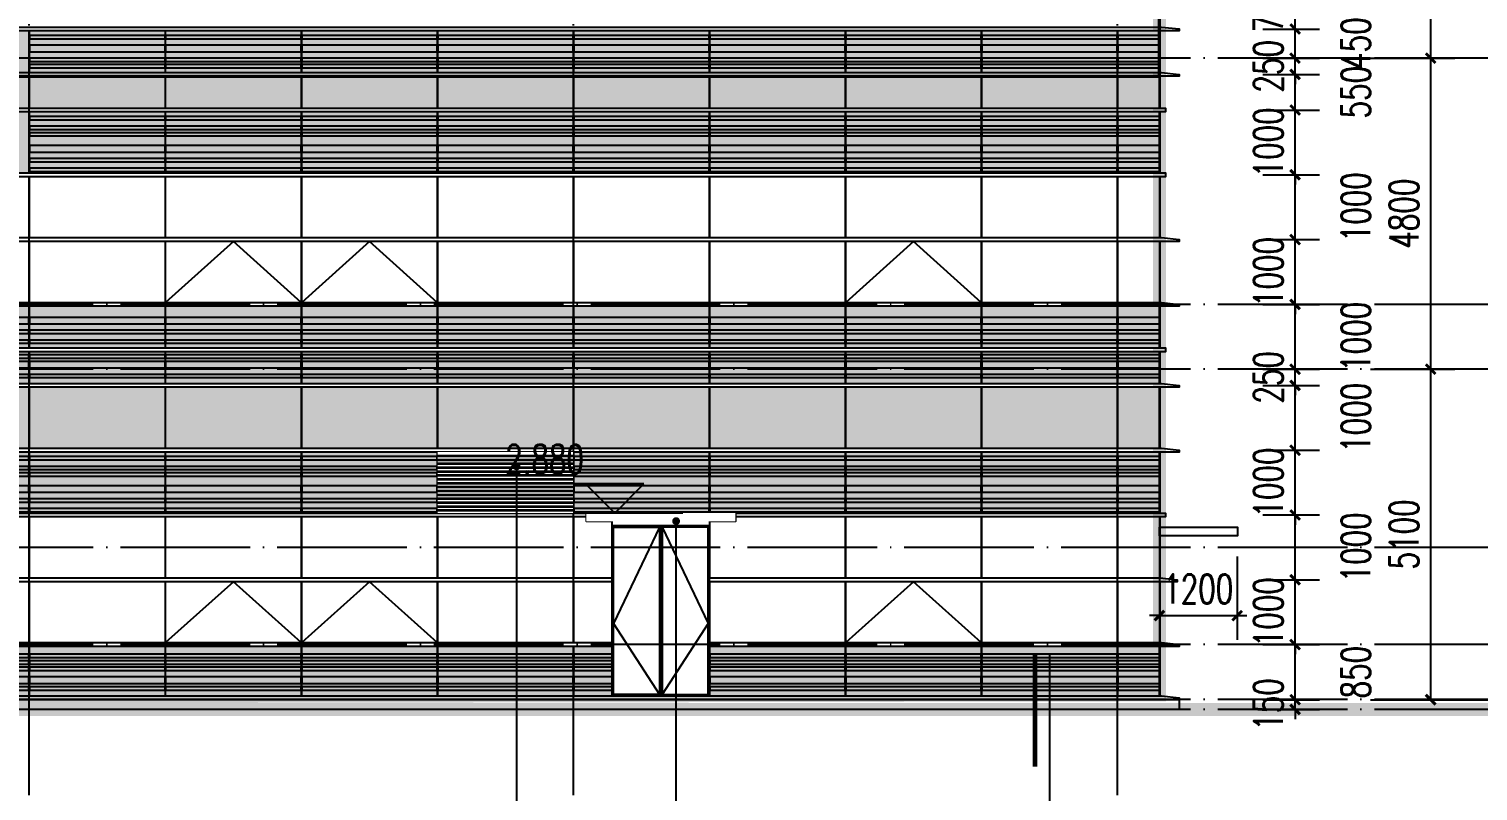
# Model space of a CAD drawing. Header units: millimetres. Extents: x 708158 to 1984082, y -168213 to -53.
# Drawn here: x 924548 to 946917, y -87367 to -75607 of the extents above; entities that cross this region are included whole.
import ezdxf

# ---------------------------------------------------------------- set-up
doc = ezdxf.new("R2010")
doc.units = ezdxf.units.MM
doc.header["$LTSCALE"] = 1000
doc.set_wipeout_variables(frame=1)
doc.linetypes.add('DOTE', pattern=[2.42, 2, -0.2, 0.02, -0.2])
doc.layers.get('0').update_dxf_attribs({"color": 8})
for name, color, linetype in [('230303生产综合楼-平面图_t8$0$DIM_IDEN', 3, 'Continuous'), ('A-AXIS', 1, 'DOTE'), ('A-看线', 63, 'Continuous'), ('DIM_ELEV', 3, 'Continuous'), ('DIM_LEAD', 3, 'Continuous'), ('DOTE', 1, 'DOTE'), ('PUB_DIM', 3, 'Continuous'), ('PUB_TEXT', 7, 'Continuous'), ('WINDOW', 4, 'Continuous'), ('立面加粗', 5, 'Continuous'), ('立面填充线2 穿孔板', 105, 'Continuous'), ('立面窗户线', 21, 'Continuous')]:
    doc.layers.add(name, color=color, linetype=linetype)
doc.layers.add('E-百叶', color=8, linetype='Continuous', lineweight=35)
doc.styles.add('_TCH_DIM', font='SIMPLEX', dxfattribs={"bigfont": 'GBCBIG'})
doc.styles.add('_TCH_DIM_T3', font='SIMPLEX', dxfattribs={"width": 0.705882, "bigfont": 'GBCBIG'})
doc.dimstyles.new('_TCH_ARCH&&150', dxfattribs={"dimtxt": 446.25, "dimasz": 150, "dimexe": 375, "dimexo": 450, "dimgap": 189.375, "dimtad": 1, "dimdec": 0, "dimzin": 0, "dimdsep": 46, "dimtxsty": '_TCH_DIM_T3', "dimblk": 'ARCHTICK', "dimcen": 0.09, "dimclrt": 7, "dimazin": 2, "dimtfac": 1, "dimtdec": 0, "dimtix": 1, "dimtmove": 2, "dimatfit": 3, "dimfxl": 1, "dimtolj": 1, "dimtzin": 0, "dimarcsym": 0})

# ---------------------------------------------------------------- blocks, each defined once
blk = doc.blocks.new('A$C24AE1B25')
at = {"layer": '立面窗户线'}
blk.add_lwpolyline([(46850, 30), (0, 30), (-30, 30), (-300, 0), (-300, -30), (0, -30), (46850, -30)], dxfattribs=at)
blk = doc.blocks.new('A$C16C20297')
at = {"layer": 'A-看线'}
for points in [[(10, -170), (650, -170), (650, -270), (10, -270)], [(10, -370), (650, -370), (650, -420), (10, -420)], [(10, -520), (650, -520), (650, -570), (10, -570)], [(10, -750), (650, -750), (650, -800), (10, -800)], [(10, -850), (650, -850), (650, -950), (10, -950)], [(10, -1050), (650, -1050), (650, -1100), (10, -1100)]]:
    blk.add_lwpolyline(points, close=True, dxfattribs=at)
at = {"layer": 'WINDOW'}
for points in [[(0, 0), (10, 0), (10, -640), (0, -640)], [(650, 0), (660, 0), (660, -640), (650, -640)], [(0, -700), (10, -700), (10, -1190), (0, -1190)], [(650, -700), (660, -700), (660, -1190), (650, -1190)]]:
    blk.add_lwpolyline(points, close=True, dxfattribs=at)
blk = doc.blocks.new('A$C079B5708')
at = {"layer": 'A-看线'}
for points in [[(0, -170), (2090, -170), (2090, -270), (0, -270)], [(2100, -170), (4190, -170), (4190, -270), (2100, -270)], [(4200, -170), (6290, -170), (6290, -270), (4200, -270)], [(6300, -170), (8390, -170), (8390, -270), (6300, -270)], [(0, -370), (2090, -370), (2090, -420), (0, -420)], [(2100, -370), (4190, -370), (4190, -420), (2100, -420)], [(4200, -370), (6290, -370), (6290, -420), (4200, -420)], [(6300, -370), (8390, -370), (8390, -420), (6300, -420)], [(0, -520), (2090, -520), (2090, -570), (0, -570)], [(2100, -520), (4190, -520), (4190, -570), (2100, -570)], [(4200, -520), (6290, -520), (6290, -570), (4200, -570)], [(6300, -520), (8390, -520), (8390, -570), (6300, -570)], [(0, -750), (2090, -750), (2090, -800), (0, -800)], [(0, -850), (2090, -850), (2090, -950), (0, -950)], [(2100, -750), (4190, -750), (4190, -800), (2100, -800)], [(2100, -850), (4190, -850), (4190, -950), (2100, -950)], [(4200, -750), (6290, -750), (6290, -800), (4200, -800)], [(4200, -850), (6290, -850), (6290, -950), (4200, -950)], [(6300, -750), (8390, -750), (8390, -800), (6300, -800)], [(6300, -850), (8390, -850), (8390, -950), (6300, -950)], [(0, -1050), (2090, -1050), (2090, -1100), (0, -1100)], [(2100, -1050), (4190, -1050), (4190, -1100), (2100, -1100)], [(4200, -1050), (6290, -1050), (6290, -1100), (4200, -1100)], [(6300, -1050), (8390, -1050), (8390, -1100), (6300, -1100)]]:
    blk.add_lwpolyline(points, close=True, dxfattribs=at)
at = {"layer": 'WINDOW'}
for points in [[(2090, 0), (2100, 0), (2100, -640), (2090, -640)], [(4190, 0), (4200, 0), (4200, -640), (4190, -640)], [(6290, 0), (6300, 0), (6300, -640), (6290, -640)], [(8390, 0), (8400, 0), (8400, -640), (8390, -640)], [(2090, -700), (2100, -700), (2100, -1190), (2090, -1190)], [(4190, -700), (4200, -700), (4200, -1190), (4190, -1190)], [(6290, -700), (6300, -700), (6300, -1190), (6290, -1190)], [(8390, -700), (8400, -700), (8400, -1190), (8390, -1190)]]:
    blk.add_lwpolyline(points, close=True, dxfattribs=at)
blk = doc.blocks.new('A$C05264923')
at = {"layer": '立面窗户线'}
blk.add_lwpolyline([(46850, 30), (0, 30), (-90, 30), (-90, -30), (0, -30), (46850, -30)], dxfattribs=at)
blk = doc.blocks.new('A$C570A7CAF')
at = {"layer": 'A-看线'}
for points in [[(10, -70), (650, -70), (650, -120), (10, -120)], [(10, -220), (650, -220), (650, -270), (10, -270)], [(10, -320), (650, -320), (650, -370), (10, -370)], [(10, -520), (650, -520), (650, -620), (10, -620)], [(10, -720), (650, -720), (650, -770), (10, -770)], [(10, -870), (650, -870), (650, -920), (10, -920)]]:
    blk.add_lwpolyline(points, close=True, dxfattribs=at)
at = {"layer": 'WINDOW'}
for points in [[(0, 0), (10, 0), (10, -940), (0, -940)], [(650, 0), (660, 0), (660, -940), (650, -940)]]:
    blk.add_lwpolyline(points, close=True, dxfattribs=at)
blk = doc.blocks.new('A$C48FF79B3')
at = {"layer": 'A-看线'}
for points in [[(0, -70), (2090, -70), (2090, -120), (0, -120)], [(0, -220), (2090, -220), (2090, -270), (0, -270)], [(2100, -70), (4190, -70), (4190, -120), (2100, -120)], [(2100, -220), (4190, -220), (4190, -270), (2100, -270)], [(4200, -70), (6290, -70), (6290, -120), (4200, -120)], [(4200, -220), (6290, -220), (6290, -270), (4200, -270)], [(6300, -70), (8390, -70), (8390, -120), (6300, -120)], [(6300, -220), (8390, -220), (8390, -270), (6300, -270)], [(0, -320), (2090, -320), (2090, -370), (0, -370)], [(2100, -320), (4190, -320), (4190, -370), (2100, -370)], [(4200, -320), (6290, -320), (6290, -370), (4200, -370)], [(6300, -320), (8390, -320), (8390, -370), (6300, -370)], [(0, -520), (2090, -520), (2090, -620), (0, -620)], [(2100, -520), (4190, -520), (4190, -620), (2100, -620)], [(4200, -520), (6290, -520), (6290, -620), (4200, -620)], [(6300, -520), (8390, -520), (8390, -620), (6300, -620)], [(0, -720), (2090, -720), (2090, -770), (0, -770)], [(0, -870), (2090, -870), (2090, -920), (0, -920)], [(2100, -720), (4190, -720), (4190, -770), (2100, -770)], [(2100, -870), (4190, -870), (4190, -920), (2100, -920)], [(4200, -720), (6290, -720), (6290, -770), (4200, -770)], [(4200, -870), (6290, -870), (6290, -920), (4200, -920)], [(6300, -720), (8390, -720), (8390, -770), (6300, -770)], [(6300, -870), (8390, -870), (8390, -920), (6300, -920)]]:
    blk.add_lwpolyline(points, close=True, dxfattribs=at)
at = {"layer": 'WINDOW'}
for points in [[(2090, 0), (2100, 0), (2100, -940), (2090, -940)], [(4190, 0), (4200, 0), (4200, -940), (4190, -940)], [(6290, 0), (6300, 0), (6300, -940), (6290, -940)], [(8390, 0), (8400, 0), (8400, -940), (8390, -940)]]:
    blk.add_lwpolyline(points, close=True, dxfattribs=at)
blk = doc.blocks.new('A$C599A3F4D')
at = {"layer": 'WINDOW'}
for points in [[(0, 0), (10, 0), (10, -940), (0, -940)], [(650, 0), (660, 0), (660, -940), (650, -940)]]:
    blk.add_lwpolyline(points, close=True, dxfattribs=at)
blk = doc.blocks.new('A$C1E11455A')
at = {"layer": 'A-看线'}
for points in [[(5, -70), (645, -70), (645, -120), (5, -120)], [(5, -220), (645, -220), (645, -320), (5, -320)], [(5, -420), (645, -420), (645, -470), (5, -470)], [(5, -520), (645, -520), (645, -570), (5, -570)]]:
    blk.add_lwpolyline(points, close=True, dxfattribs=at)
at = {"layer": 'WINDOW'}
for points in [[(-5, 0), (5, 0), (5, -640), (-5, -640)], [(645, 0), (655, 0), (655, -640), (645, -640)]]:
    blk.add_lwpolyline(points, close=True, dxfattribs=at)
blk = doc.blocks.new('A$C0C685A8F')
at = {"layer": 'A-看线'}
for points in [[(0, -70), (2090, -70), (2090, -120), (0, -120)], [(0, -220), (2090, -220), (2090, -320), (0, -320)], [(2100, -70), (4190, -70), (4190, -120), (2100, -120)], [(2100, -220), (4190, -220), (4190, -320), (2100, -320)], [(4200, -70), (6290, -70), (6290, -120), (4200, -120)], [(4200, -220), (6290, -220), (6290, -320), (4200, -320)], [(6300, -70), (8390, -70), (8390, -120), (6300, -120)], [(6300, -220), (8390, -220), (8390, -320), (6300, -320)], [(0, -420), (2090, -420), (2090, -470), (0, -470)], [(2100, -420), (4190, -420), (4190, -470), (2100, -470)], [(4200, -420), (6290, -420), (6290, -470), (4200, -470)], [(6300, -420), (8390, -420), (8390, -470), (6300, -470)], [(0, -520), (2090, -520), (2090, -570), (0, -570)], [(2100, -520), (4190, -520), (4190, -570), (2100, -570)], [(4200, -520), (6290, -520), (6290, -570), (4200, -570)], [(6300, -520), (8390, -520), (8390, -570), (6300, -570)]]:
    blk.add_lwpolyline(points, close=True, dxfattribs=at)
at = {"layer": 'WINDOW'}
for points in [[(2090, 0), (2100, 0), (2100, -640), (2090, -640)], [(4190, 0), (4200, 0), (4200, -640), (4190, -640)], [(6290, 0), (6300, 0), (6300, -640), (6290, -640)], [(8390, 0), (8400, 0), (8400, -640), (8390, -640)]]:
    blk.add_lwpolyline(points, close=True, dxfattribs=at)
blk = doc.blocks.new('A$C3C50578F')
at = {"layer": 'WINDOW'}
for points in [[(0, 0), (10, 0), (10, -490), (0, -490)], [(650, 0), (660, 0), (660, -490), (650, -490)], [(0, -1550), (10, -1550), (10, -2490), (0, -2490)], [(650, -1550), (660, -1550), (660, -2490), (650, -2490)], [(0, -2550), (10, -2550), (10, -3490), (0, -3490)], [(650, -2550), (660, -2550), (660, -3490), (650, -3490)]]:
    blk.add_lwpolyline(points, close=True, dxfattribs=at)
blk = doc.blocks.new('A$C1E6C2BB1')
at = {"layer": 'WINDOW'}
for points in [[(2090, 0), (2100, 0), (2100, -490), (2090, -490)], [(4190, 0), (4200, 0), (4200, -490), (4190, -490)], [(6290, 0), (6300, 0), (6300, -490), (6290, -490)], [(8390, 0), (8400, 0), (8400, -490), (8390, -490)], [(2090, -1550), (2100, -1550), (2100, -2490), (2090, -2490)], [(4190, -1550), (4200, -1550), (4200, -2490), (4190, -2490)], [(6290, -1550), (6300, -1550), (6300, -2490), (6290, -2490)], [(8390, -1550), (8400, -1550), (8400, -2490), (8390, -2490)], [(2090, -2550), (2100, -2550), (2100, -3490), (2090, -3490)], [(4190, -2550), (4200, -2550), (4200, -3490), (4190, -3490)], [(6290, -2550), (6300, -2550), (6300, -3490), (6290, -3490)], [(8390, -2550), (8400, -2550), (8400, -3490), (8390, -3490)]]:
    blk.add_lwpolyline(points, close=True, dxfattribs=at)
blk.add_lwpolyline([(2100, -3490), (3145, -2550), (4190, -3490)], dxfattribs=at)
blk = doc.blocks.new('A$C5AA87423')
at = {"layer": 'WINDOW'}
for points in [[(0, 0), (10, 0), (10, -490), (0, -490)], [(2100, 0), (2110, 0), (2110, -490), (2100, -490)], [(4200, 0), (4210, 0), (4210, -490), (4200, -490)], [(6300, 0), (6310, 0), (6310, -490), (6300, -490)], [(0, -1550), (10, -1550), (10, -2490), (0, -2490)], [(2100, -1550), (2110, -1550), (2110, -2490), (2100, -2490)], [(4200, -1550), (4210, -1550), (4210, -2490), (4200, -2490)], [(6300, -1550), (6310, -1550), (6310, -2490), (6300, -2490)], [(0, -2550), (10, -2550), (10, -3490), (0, -3490)], [(2100, -2550), (2110, -2550), (2110, -3490), (2100, -3490)], [(4200, -2550), (4210, -2550), (4210, -3490), (4200, -3490)], [(6300, -2550), (6310, -2550), (6310, -3490), (6300, -3490)]]:
    blk.add_lwpolyline(points, close=True, dxfattribs=at)
for points in [[(10, -3490), (1055, -2550), (2100, -3490)], [(2110, -3490), (3155, -2550), (4200, -3490)]]:
    blk.add_lwpolyline(points, dxfattribs=at)
blk = doc.blocks.new('A$C354F61B6')
at = {"layer": 'A-看线'}
for points in [[(0, 0), (2090, 0), (2090, -50), (0, -50)], [(2100, 0), (4190, 0), (4190, -50), (2100, -50)], [(4200, 0), (6290, 0), (6290, -50), (4200, -50)], [(6300, 0), (8390, 0), (8390, -50), (6300, -50)], [(0, -100), (2090, -100), (2090, -150), (0, -150)], [(0, -200), (2090, -200), (2090, -250), (0, -250)], [(2100, -100), (4190, -100), (4190, -150), (2100, -150)], [(2100, -200), (4190, -200), (4190, -250), (2100, -250)], [(4200, -100), (6290, -100), (6290, -150), (4200, -150)], [(4200, -200), (6290, -200), (6290, -250), (4200, -250)], [(6300, -100), (8390, -100), (8390, -150), (6300, -150)], [(6300, -200), (8390, -200), (8390, -250), (6300, -250)], [(0, -350), (2090, -350), (2090, -450), (0, -450)], [(2100, -350), (4190, -350), (4190, -450), (2100, -450)], [(4200, -350), (6290, -350), (6290, -450), (4200, -450)], [(6300, -350), (8390, -350), (8390, -450), (6300, -450)], [(0, -500), (2090, -500), (2090, -555), (0, -555)], [(2100, -500), (4190, -500), (4190, -555), (2100, -555)], [(4200, -500), (6290, -500), (6290, -555), (4200, -555)], [(6300, -500), (8390, -500), (8390, -555), (6300, -555)]]:
    blk.add_lwpolyline(points, close=True, dxfattribs=at)
at = {"layer": 'WINDOW'}
for points in [[(2090, 120), (2100, 120), (2100, -640), (2090, -640)], [(4190, 120), (4200, 120), (4200, -640), (4190, -640)], [(6290, 120), (6300, 120), (6300, -640), (6290, -640)], [(8390, 120), (8400, 120), (8400, -640), (8390, -640)]]:
    blk.add_lwpolyline(points, close=True, dxfattribs=at)
blk = doc.blocks.new('A$C5C1C4617')
at = {"layer": 'A-看线'}
for points in [[(10, -120), (650, -120), (650, -170), (10, -170)], [(10, -220), (650, -220), (650, -270), (10, -270)], [(10, -320), (650, -320), (650, -370), (10, -370)], [(10, -470), (650, -470), (650, -570), (10, -570)], [(10, -620), (650, -620), (650, -675), (10, -675)]]:
    blk.add_lwpolyline(points, close=True, dxfattribs=at)
at = {"layer": 'WINDOW'}
for points in [[(0, 0), (10, 0), (10, -760), (0, -760)], [(650, 0), (660, 0), (660, -760), (650, -760)]]:
    blk.add_lwpolyline(points, close=True, dxfattribs=at)
blk = doc.blocks.new('A$C230C5668')
at = {"layer": 'WINDOW'}
for points in [[(2090, 2000), (2100, 2000), (2100, 1060), (2090, 1060)], [(4190, 2000), (4200, 2000), (4200, 1060), (4190, 1060)], [(6290, 2000), (6300, 2000), (6300, 1060), (6290, 1060)], [(8390, 2000), (8400, 2000), (8400, 1060), (8390, 1060)], [(8390, 2000), (8400, 2000), (8400, 1060), (8390, 1060)], [(2090, 0), (2100, 0), (2100, -940), (2090, -940)], [(4190, 0), (4200, 0), (4200, -940), (4190, -940)], [(6290, 0), (6300, 0), (6300, -940), (6290, -940)], [(8390, 0), (8400, 0), (8400, -940), (8390, -940)], [(2090, -1000), (2100, -1000), (2100, -1940), (2090, -1940)], [(4190, -1000), (4200, -1000), (4200, -1940), (4190, -1940)], [(6290, -1000), (6300, -1000), (6300, -1940), (6290, -1940)], [(8390, -1000), (8400, -1000), (8400, -1940), (8390, -1940)]]:
    blk.add_lwpolyline(points, close=True, dxfattribs=at)
for points in [[(2100, -1940), (3145, -1000), (4190, -1940)], [(4200, -1940), (5245, -1000), (6290, -1940)]]:
    blk.add_lwpolyline(points, dxfattribs=at)
blk = doc.blocks.new('A$C35866BCA')
at = {"layer": 'WINDOW'}
for points in [[(2090, 2000), (2100, 2000), (2100, 1060), (2090, 1060)], [(4190, 2000), (4200, 2000), (4200, 1060), (4190, 1060)], [(6290, 2000), (6300, 2000), (6300, 1060), (6290, 1060)], [(8390, 2000), (8400, 2000), (8400, 1060), (8390, 1060)], [(8390, 2000), (8400, 2000), (8400, 1060), (8390, 1060)], [(2090, 0), (2100, 0), (2100, -940), (2090, -940)], [(4190, 0), (4200, 0), (4200, -940), (4190, -940)], [(6290, 0), (6300, 0), (6300, -940), (6290, -940)], [(8390, 0), (8400, 0), (8400, -940), (8390, -940)], [(2090, -1000), (2100, -1000), (2100, -1940), (2090, -1940)], [(4190, -1000), (4200, -1000), (4200, -1940), (4190, -1940)], [(6290, -1000), (6300, -1000), (6300, -1940), (6290, -1940)], [(8390, -1000), (8400, -1000), (8400, -1940), (8390, -1940)]]:
    blk.add_lwpolyline(points, close=True, dxfattribs=at)
blk.add_lwpolyline([(2100, -1940), (3145, -1000), (4190, -1940)], dxfattribs=at)
blk = doc.blocks.new('A$C1674e967')
blk.add_wipeout([(-769, 90), (-769, -2600), (731, -2600), (731, 90)]).dxf.layer = 'WINDOW'
at = {"layer": 'WINDOW'}
for points in [[(-769, 90), (-1169, 90), (-1169, 220), (1131, 220), (1131, 90), (731, 90), (731, 20), (-769, 20)], [(-769, 20), (-19, 20), (-19, -2600), (-769, -2600)], [(731, 20), (-19, 20), (-19, -2600), (731, -2600)], [(-749, 0), (-39, 0), (-39, -2580), (-749, -2580)], [(711, 0), (1, 0), (1, -2580), (711, -2580)]]:
    blk.add_lwpolyline(points, close=True, dxfattribs=at)
for points in [[(-39, 0), (-749, -1485), (-39, -2580)], [(1, 0), (711, -1485), (1, -2580)]]:
    blk.add_lwpolyline(points, dxfattribs=at)
blk.add_wipeout([(-1169, 220), (-1169, 90), (1131, 90), (1131, 220)]).dxf.layer = 'WINDOW'
blk.add_line((-769, 20), (-769, -286), dxfattribs=at)
blk = doc.blocks.new('A$Cc3478b20')
at = {"layer": 'E-百叶'}
blk.add_lwpolyline([(-395, 0), (1695, 0), (1695, -940), (-395, -940)], close=True, dxfattribs=at)
blk.add_wipeout([(-395, 0), (1695, 0), (1695, -940), (-395, -940)]).dxf.layer = 'E-百叶'
h = blk.add_hatch(dxfattribs=at)
h.set_pattern_fill('玻璃', color=256, scale=50)
h.set_pattern_definition([(0, (-760813.53, 77946.665), (0, 60), [])])
h.paths.add_polyline_path([(-395, 0), (1695, 0), (1695, -940), (-395, -940)])
blk = doc.blocks.new('byb')
at = {"layer": 'E-百叶'}
blk.add_blockref('A$Cc3478b20', (941440, -82137), dxfattribs=at)
blk = doc.blocks.new('_ArchTick')
at = {"color": 0, "linetype": 'ByBlock', "const_width": 0.3}
blk.add_lwpolyline([(-0.5, -0.5), (0.5, 0.5)], dxfattribs=at)
blk = doc.blocks.new('*D83')
at = {"layer": 'Defpoints', "color": 0, "transparency": 16777216}
for p in [(941998, -83297), (943198, -83297), (943198, -84660)]:
    blk.add_point(p, dxfattribs=at)
at = {"layer": 'PUB_DIM', "color": 0, "lineweight": -2, "transparency": 16777216}
for p, q in [((941998, -83747), (941998, -85035)), ((943198, -83747), (943198, -85035)), ((941998, -84660), (941848, -84660)), ((941998, -84660), (943198, -84660)), ((943198, -84660), (943348, -84660))]:
    blk.add_line(p, q, dxfattribs=at)
at = {"layer": 'PUB_DIM', "color": 0, "lineweight": -2, "transparency": 16777216, "xscale": 150, "yscale": 150, "zscale": 150}
blk.add_blockref('_ArchTick', (941998, -84660), dxfattribs=at)
at = {"layer": 'PUB_DIM', "color": 0, "lineweight": -2, "transparency": 16777216, "xscale": 150, "yscale": 150, "zscale": 150, "rotation": 180}
blk.add_blockref('_ArchTick', (943198, -84660), dxfattribs=at)
at = {"layer": 'PUB_DIM', "color": 7, "transparency": 16777216, "insert": (942598, -84248), "char_height": 446.2, "attachment_point": 5, "style": '_TCH_DIM_T3'}
blk.add_mtext('\\A1;1200', dxfattribs=at)
blk = doc.blocks.new('*D567')
at = {"layer": 'Defpoints', "color": 0, "transparency": 16777216}
for p in [(943145, -85957), (943145, -86107), (944093, -85957)]:
    blk.add_point(p, dxfattribs=at)
at = {"layer": 'PUB_DIM', "color": 0, "lineweight": -2, "transparency": 16777216}
for p, q in [((944093, -85957), (944093, -85807)), ((943595, -85957), (944468, -85957)), ((943595, -86107), (944468, -86107)), ((944093, -86107), (944093, -85957)), ((944093, -86107), (944093, -86257))]:
    blk.add_line(p, q, dxfattribs=at)
at = {"layer": 'PUB_DIM', "color": 0, "lineweight": -2, "transparency": 16777216, "xscale": 150, "yscale": 150, "zscale": 150}
for p, rotation in [((944093, -85957), 270), ((944093, -86107), 90)]:
    blk.add_blockref('_ArchTick', p, dxfattribs=dict(at, rotation=rotation))
at = {"layer": 'PUB_DIM', "color": 7, "transparency": 16777216, "insert": (943680, -86032), "char_height": 446.2, "attachment_point": 5, "rotation": 90, "style": '_TCH_DIM_T3'}
blk.add_mtext('\\A1;150', dxfattribs=at)
blk = doc.blocks.new('*D568')
at = {"layer": 'Defpoints', "color": 0, "transparency": 16777216}
for p in [(943145, -85107), (944093, -85107), (943145, -85957)]:
    blk.add_point(p, dxfattribs=at)
at = {"layer": 'PUB_DIM', "color": 0, "lineweight": -2, "transparency": 16777216}
for p, q in [((943595, -85107), (944468, -85107)), ((944093, -85957), (944093, -85107)), ((943595, -85957), (944468, -85957))]:
    blk.add_line(p, q, dxfattribs=at)
at = {"layer": 'PUB_DIM', "color": 0, "lineweight": -2, "transparency": 16777216, "xscale": 150, "yscale": 150, "zscale": 150}
for p, rotation in [((944093, -85107), 90), ((944093, -85957), 270)]:
    blk.add_blockref('_ArchTick', p, dxfattribs=dict(at, rotation=rotation))
at = {"layer": 'PUB_DIM', "color": 7, "transparency": 16777216, "insert": (945030, -85532), "char_height": 446.2, "attachment_point": 5, "rotation": 90, "style": '_TCH_DIM_T3'}
blk.add_mtext('\\A1;850', dxfattribs=at)
blk = doc.blocks.new('*D569')
at = {"layer": 'Defpoints', "color": 0, "transparency": 16777216}
for p in [(943145, -84107), (944093, -84107), (943145, -85107)]:
    blk.add_point(p, dxfattribs=at)
at = {"layer": 'PUB_DIM', "color": 0, "lineweight": -2, "transparency": 16777216}
for p, q in [((944093, -84107), (944093, -83957)), ((943595, -84107), (944468, -84107)), ((944093, -85107), (944093, -84107)), ((943595, -85107), (944468, -85107)), ((944093, -85107), (944093, -85257))]:
    blk.add_line(p, q, dxfattribs=at)
at = {"layer": 'PUB_DIM', "color": 0, "lineweight": -2, "transparency": 16777216, "xscale": 150, "yscale": 150, "zscale": 150}
for p, rotation in [((944093, -84107), 270), ((944093, -85107), 90)]:
    blk.add_blockref('_ArchTick', p, dxfattribs=dict(at, rotation=rotation))
at = {"layer": 'PUB_DIM', "color": 7, "transparency": 16777216, "insert": (943680, -84607), "char_height": 446.2, "attachment_point": 5, "rotation": 90, "style": '_TCH_DIM_T3'}
blk.add_mtext('\\A1;1000', dxfattribs=at)
blk = doc.blocks.new('*D570')
at = {"layer": 'Defpoints', "color": 0, "transparency": 16777216}
for p in [(943145, -83107), (944093, -83107), (943145, -84107)]:
    blk.add_point(p, dxfattribs=at)
at = {"layer": 'PUB_DIM', "color": 0, "lineweight": -2, "transparency": 16777216}
for p, q in [((943595, -83107), (944468, -83107)), ((944093, -84107), (944093, -83107)), ((943595, -84107), (944468, -84107))]:
    blk.add_line(p, q, dxfattribs=at)
at = {"layer": 'PUB_DIM', "color": 0, "lineweight": -2, "transparency": 16777216, "xscale": 150, "yscale": 150, "zscale": 150}
for p, rotation in [((944093, -83107), 90), ((944093, -84107), 270)]:
    blk.add_blockref('_ArchTick', p, dxfattribs=dict(at, rotation=rotation))
at = {"layer": 'PUB_DIM', "color": 7, "transparency": 16777216, "insert": (945030, -83607), "char_height": 446.2, "attachment_point": 5, "rotation": 90, "style": '_TCH_DIM_T3'}
blk.add_mtext('\\A1;1000', dxfattribs=at)
blk = doc.blocks.new('*D571')
at = {"layer": 'Defpoints', "color": 0, "transparency": 16777216}
for p in [(943145, -82107), (944093, -82107), (943145, -83107)]:
    blk.add_point(p, dxfattribs=at)
at = {"layer": 'PUB_DIM', "color": 0, "lineweight": -2, "transparency": 16777216}
for p, q in [((944093, -82107), (944093, -81957)), ((943595, -82107), (944468, -82107)), ((944093, -83107), (944093, -82107)), ((943595, -83107), (944468, -83107)), ((944093, -83107), (944093, -83257))]:
    blk.add_line(p, q, dxfattribs=at)
at = {"layer": 'PUB_DIM', "color": 0, "lineweight": -2, "transparency": 16777216, "xscale": 150, "yscale": 150, "zscale": 150}
for p, rotation in [((944093, -82107), 270), ((944093, -83107), 90)]:
    blk.add_blockref('_ArchTick', p, dxfattribs=dict(at, rotation=rotation))
at = {"layer": 'PUB_DIM', "color": 7, "transparency": 16777216, "insert": (943680, -82607), "char_height": 446.2, "attachment_point": 5, "rotation": 90, "style": '_TCH_DIM_T3'}
blk.add_mtext('\\A1;1000', dxfattribs=at)
blk = doc.blocks.new('*D572')
at = {"layer": 'Defpoints', "color": 0, "transparency": 16777216}
for p in [(943145, -81107), (944093, -81107), (943145, -82107)]:
    blk.add_point(p, dxfattribs=at)
at = {"layer": 'PUB_DIM', "color": 0, "lineweight": -2, "transparency": 16777216}
for p, q in [((943595, -81107), (944468, -81107)), ((944093, -82107), (944093, -81107)), ((943595, -82107), (944468, -82107))]:
    blk.add_line(p, q, dxfattribs=at)
at = {"layer": 'PUB_DIM', "color": 0, "lineweight": -2, "transparency": 16777216, "xscale": 150, "yscale": 150, "zscale": 150}
for p, rotation in [((944093, -81107), 90), ((944093, -82107), 270)]:
    blk.add_blockref('_ArchTick', p, dxfattribs=dict(at, rotation=rotation))
at = {"layer": 'PUB_DIM', "color": 7, "transparency": 16777216, "insert": (945030, -81607), "char_height": 446.2, "attachment_point": 5, "rotation": 90, "style": '_TCH_DIM_T3'}
blk.add_mtext('\\A1;1000', dxfattribs=at)
blk = doc.blocks.new('*D573')
at = {"layer": 'Defpoints', "color": 0, "transparency": 16777216}
for p in [(943145, -80857), (944093, -80857), (943145, -81107)]:
    blk.add_point(p, dxfattribs=at)
at = {"layer": 'PUB_DIM', "color": 0, "lineweight": -2, "transparency": 16777216}
for p, q in [((944093, -80857), (944093, -80707)), ((943595, -80857), (944468, -80857)), ((944093, -81107), (944093, -80857)), ((943595, -81107), (944468, -81107)), ((944093, -81107), (944093, -81257))]:
    blk.add_line(p, q, dxfattribs=at)
at = {"layer": 'PUB_DIM', "color": 0, "lineweight": -2, "transparency": 16777216, "xscale": 150, "yscale": 150, "zscale": 150}
for p, rotation in [((944093, -80857), 270), ((944093, -81107), 90)]:
    blk.add_blockref('_ArchTick', p, dxfattribs=dict(at, rotation=rotation))
at = {"layer": 'PUB_DIM', "color": 7, "transparency": 16777216, "insert": (943680, -80982), "char_height": 446.2, "attachment_point": 5, "rotation": 90, "style": '_TCH_DIM_T3'}
blk.add_mtext('\\A1;250', dxfattribs=at)
blk = doc.blocks.new('*D574')
at = {"layer": 'Defpoints', "color": 0, "transparency": 16777216}
for p in [(943145, -79857), (944093, -79857), (943145, -80857)]:
    blk.add_point(p, dxfattribs=at)
at = {"layer": 'PUB_DIM', "color": 0, "lineweight": -2, "transparency": 16777216}
for p, q in [((943595, -79857), (944468, -79857)), ((944093, -80857), (944093, -79857)), ((943595, -80857), (944468, -80857))]:
    blk.add_line(p, q, dxfattribs=at)
at = {"layer": 'PUB_DIM', "color": 0, "lineweight": -2, "transparency": 16777216, "xscale": 150, "yscale": 150, "zscale": 150}
for p, rotation in [((944093, -79857), 90), ((944093, -80857), 270)]:
    blk.add_blockref('_ArchTick', p, dxfattribs=dict(at, rotation=rotation))
at = {"layer": 'PUB_DIM', "color": 7, "transparency": 16777216, "insert": (945030, -80357), "char_height": 446.2, "attachment_point": 5, "rotation": 90, "style": '_TCH_DIM_T3'}
blk.add_mtext('\\A1;1000', dxfattribs=at)
blk = doc.blocks.new('*D575')
at = {"layer": 'Defpoints', "color": 0, "transparency": 16777216}
for p in [(943145, -78857), (944093, -78857), (943145, -79857)]:
    blk.add_point(p, dxfattribs=at)
at = {"layer": 'PUB_DIM', "color": 0, "lineweight": -2, "transparency": 16777216}
for p, q in [((944093, -78857), (944093, -78707)), ((943595, -78857), (944468, -78857)), ((944093, -79857), (944093, -78857)), ((943595, -79857), (944468, -79857)), ((944093, -79857), (944093, -80007))]:
    blk.add_line(p, q, dxfattribs=at)
at = {"layer": 'PUB_DIM', "color": 0, "lineweight": -2, "transparency": 16777216, "xscale": 150, "yscale": 150, "zscale": 150}
for p, rotation in [((944093, -78857), 270), ((944093, -79857), 90)]:
    blk.add_blockref('_ArchTick', p, dxfattribs=dict(at, rotation=rotation))
at = {"layer": 'PUB_DIM', "color": 7, "transparency": 16777216, "insert": (943680, -79357), "char_height": 446.2, "attachment_point": 5, "rotation": 90, "style": '_TCH_DIM_T3'}
blk.add_mtext('\\A1;1000', dxfattribs=at)
blk = doc.blocks.new('*D576')
at = {"layer": 'Defpoints', "color": 0, "transparency": 16777216}
for p in [(943145, -77857), (944093, -77857), (943145, -78857)]:
    blk.add_point(p, dxfattribs=at)
at = {"layer": 'PUB_DIM', "color": 0, "lineweight": -2, "transparency": 16777216}
for p, q in [((943595, -77857), (944468, -77857)), ((944093, -78857), (944093, -77857)), ((943595, -78857), (944468, -78857))]:
    blk.add_line(p, q, dxfattribs=at)
at = {"layer": 'PUB_DIM', "color": 0, "lineweight": -2, "transparency": 16777216, "xscale": 150, "yscale": 150, "zscale": 150}
for p, rotation in [((944093, -77857), 90), ((944093, -78857), 270)]:
    blk.add_blockref('_ArchTick', p, dxfattribs=dict(at, rotation=rotation))
at = {"layer": 'PUB_DIM', "color": 7, "transparency": 16777216, "insert": (945030, -78357), "char_height": 446.2, "attachment_point": 5, "rotation": 90, "style": '_TCH_DIM_T3'}
blk.add_mtext('\\A1;1000', dxfattribs=at)
blk = doc.blocks.new('*D577')
at = {"layer": 'Defpoints', "color": 0, "transparency": 16777216}
for p in [(943145, -76857), (944093, -76857), (943145, -77857)]:
    blk.add_point(p, dxfattribs=at)
at = {"layer": 'PUB_DIM', "color": 0, "lineweight": -2, "transparency": 16777216}
for p, q in [((944093, -76857), (944093, -76707)), ((943595, -76857), (944468, -76857)), ((944093, -77857), (944093, -76857)), ((943595, -77857), (944468, -77857)), ((944093, -77857), (944093, -78007))]:
    blk.add_line(p, q, dxfattribs=at)
at = {"layer": 'PUB_DIM', "color": 0, "lineweight": -2, "transparency": 16777216, "xscale": 150, "yscale": 150, "zscale": 150}
for p, rotation in [((944093, -76857), 270), ((944093, -77857), 90)]:
    blk.add_blockref('_ArchTick', p, dxfattribs=dict(at, rotation=rotation))
at = {"layer": 'PUB_DIM', "color": 7, "transparency": 16777216, "insert": (943680, -77357), "char_height": 446.2, "attachment_point": 5, "rotation": 90, "style": '_TCH_DIM_T3'}
blk.add_mtext('\\A1;1000', dxfattribs=at)
blk = doc.blocks.new('*D578')
at = {"layer": 'Defpoints', "color": 0, "transparency": 16777216}
for p in [(943145, -76307), (944093, -76307), (943145, -76857)]:
    blk.add_point(p, dxfattribs=at)
at = {"layer": 'PUB_DIM', "color": 0, "lineweight": -2, "transparency": 16777216}
for p, q in [((943595, -76307), (944468, -76307)), ((944093, -76857), (944093, -76307)), ((943595, -76857), (944468, -76857))]:
    blk.add_line(p, q, dxfattribs=at)
at = {"layer": 'PUB_DIM', "color": 0, "lineweight": -2, "transparency": 16777216, "xscale": 150, "yscale": 150, "zscale": 150}
for p, rotation in [((944093, -76307), 90), ((944093, -76857), 270)]:
    blk.add_blockref('_ArchTick', p, dxfattribs=dict(at, rotation=rotation))
at = {"layer": 'PUB_DIM', "color": 7, "transparency": 16777216, "insert": (945030, -76582), "char_height": 446.2, "attachment_point": 5, "rotation": 90, "style": '_TCH_DIM_T3'}
blk.add_mtext('\\A1;550', dxfattribs=at)
blk = doc.blocks.new('*D579')
at = {"layer": 'Defpoints', "color": 0, "transparency": 16777216}
for p in [(943145, -76057), (944093, -76057), (943145, -76307)]:
    blk.add_point(p, dxfattribs=at)
at = {"layer": 'PUB_DIM', "color": 0, "lineweight": -2, "transparency": 16777216}
for p, q in [((944093, -76057), (944093, -75907)), ((943595, -76057), (944468, -76057)), ((944093, -76307), (944093, -76057)), ((943595, -76307), (944468, -76307)), ((944093, -76307), (944093, -76457))]:
    blk.add_line(p, q, dxfattribs=at)
at = {"layer": 'PUB_DIM', "color": 0, "lineweight": -2, "transparency": 16777216, "xscale": 150, "yscale": 150, "zscale": 150}
for p, rotation in [((944093, -76057), 270), ((944093, -76307), 90)]:
    blk.add_blockref('_ArchTick', p, dxfattribs=dict(at, rotation=rotation))
at = {"layer": 'PUB_DIM', "color": 7, "transparency": 16777216, "insert": (943680, -76182), "char_height": 446.2, "attachment_point": 5, "rotation": 90, "style": '_TCH_DIM_T3'}
blk.add_mtext('\\A1;250', dxfattribs=at)
blk = doc.blocks.new('*D580')
at = {"layer": 'Defpoints', "color": 0, "transparency": 16777216}
for p in [(943145, -75607), (944093, -75607), (943145, -76057)]:
    blk.add_point(p, dxfattribs=at)
at = {"layer": 'PUB_DIM', "color": 0, "lineweight": -2, "transparency": 16777216}
for p, q in [((943595, -75607), (944468, -75607)), ((944093, -76057), (944093, -75607)), ((943595, -76057), (944468, -76057))]:
    blk.add_line(p, q, dxfattribs=at)
at = {"layer": 'PUB_DIM', "color": 0, "lineweight": -2, "transparency": 16777216, "xscale": 150, "yscale": 150, "zscale": 150}
for p, rotation in [((944093, -75607), 90), ((944093, -76057), 270)]:
    blk.add_blockref('_ArchTick', p, dxfattribs=dict(at, rotation=rotation))
at = {"layer": 'PUB_DIM', "color": 7, "transparency": 16777216, "insert": (945030, -75832), "char_height": 446.2, "attachment_point": 5, "rotation": 90, "style": '_TCH_DIM_T3'}
blk.add_mtext('\\A1;450', dxfattribs=at)
blk = doc.blocks.new('*D581')
at = {"layer": 'Defpoints', "color": 0, "transparency": 16777216}
for p in [(943145, -74907), (944093, -74907), (943145, -75607)]:
    blk.add_point(p, dxfattribs=at)
at = {"layer": 'PUB_DIM', "color": 0, "lineweight": -2, "transparency": 16777216}
for p, q in [((943595, -74907), (944468, -74907)), ((944093, -75607), (944093, -74907)), ((943595, -75607), (944468, -75607))]:
    blk.add_line(p, q, dxfattribs=at)
at = {"layer": 'PUB_DIM', "color": 0, "lineweight": -2, "transparency": 16777216, "xscale": 150, "yscale": 150, "zscale": 150}
for p, rotation in [((944093, -74907), 90), ((944093, -75607), 270)]:
    blk.add_blockref('_ArchTick', p, dxfattribs=dict(at, rotation=rotation))
at = {"layer": 'PUB_DIM', "color": 7, "transparency": 16777216, "insert": (943680, -75257), "char_height": 446.2, "attachment_point": 5, "rotation": 90, "style": '_TCH_DIM_T3'}
blk.add_mtext('\\A1;700', dxfattribs=at)
blk = doc.blocks.new('*D731')
at = {"layer": 'Defpoints', "color": 0, "transparency": 16777216}
for p in [(944809, -37657), (947283, -37657), (944809, -85957)]:
    blk.add_point(p, dxfattribs=at)
at = {"layer": 'PUB_DIM', "color": 0, "lineweight": -2, "transparency": 16777216}
for p, q in [((945259, -37657), (947658, -37657)), ((947283, -85957), (947283, -37657)), ((945259, -85957), (947658, -85957))]:
    blk.add_line(p, q, dxfattribs=at)
at = {"layer": 'PUB_DIM', "color": 0, "lineweight": -2, "transparency": 16777216, "xscale": 150, "yscale": 150, "zscale": 150}
for p, rotation in [((947283, -37657), 90), ((947283, -85957), 270)]:
    blk.add_blockref('_ArchTick', p, dxfattribs=dict(at, rotation=rotation))
at = {"layer": 'PUB_DIM', "color": 7, "transparency": 16777216, "insert": (946870, -61807), "char_height": 446.2, "attachment_point": 5, "rotation": 90, "style": '_TCH_DIM_T3'}
blk.add_mtext('\\A1;48300', dxfattribs=at)
blk = doc.blocks.new('*D732')
at = {"layer": 'Defpoints', "color": 0, "transparency": 16777216}
for p in [(944809, -80857), (946186, -80857), (944809, -85957)]:
    blk.add_point(p, dxfattribs=at)
at = {"layer": 'PUB_DIM', "color": 0, "lineweight": -2, "transparency": 16777216}
for p, q in [((945259, -80857), (946561, -80857)), ((946186, -85957), (946186, -80857)), ((945259, -85957), (946561, -85957))]:
    blk.add_line(p, q, dxfattribs=at)
at = {"layer": 'PUB_DIM', "color": 0, "lineweight": -2, "transparency": 16777216, "xscale": 150, "yscale": 150, "zscale": 150}
for p, rotation in [((946186, -80857), 90), ((946186, -85957), 270)]:
    blk.add_blockref('_ArchTick', p, dxfattribs=dict(at, rotation=rotation))
at = {"layer": 'PUB_DIM', "color": 7, "transparency": 16777216, "insert": (945774, -83407), "char_height": 446.2, "attachment_point": 5, "rotation": 90, "style": '_TCH_DIM_T3'}
blk.add_mtext('\\A1;5100', dxfattribs=at)
blk = doc.blocks.new('*D733')
at = {"layer": 'Defpoints', "color": 0, "transparency": 16777216}
for p in [(944809, -76057), (946186, -76057), (944809, -80857)]:
    blk.add_point(p, dxfattribs=at)
at = {"layer": 'PUB_DIM', "color": 0, "lineweight": -2, "transparency": 16777216}
for p, q in [((945259, -76057), (946561, -76057)), ((946186, -80857), (946186, -76057)), ((945259, -80857), (946561, -80857))]:
    blk.add_line(p, q, dxfattribs=at)
at = {"layer": 'PUB_DIM', "color": 0, "lineweight": -2, "transparency": 16777216, "xscale": 150, "yscale": 150, "zscale": 150}
for p, rotation in [((946186, -76057), 90), ((946186, -80857), 270)]:
    blk.add_blockref('_ArchTick', p, dxfattribs=dict(at, rotation=rotation))
at = {"layer": 'PUB_DIM', "color": 7, "transparency": 16777216, "insert": (945774, -78457), "char_height": 446.2, "attachment_point": 5, "rotation": 90, "style": '_TCH_DIM_T3'}
blk.add_mtext('\\A1;4800', dxfattribs=at)
blk = doc.blocks.new('*D734')
at = {"layer": 'Defpoints', "color": 0, "transparency": 16777216}
for p in [(944809, -71857), (946186, -71857), (944809, -76057)]:
    blk.add_point(p, dxfattribs=at)
at = {"layer": 'PUB_DIM', "color": 0, "lineweight": -2, "transparency": 16777216}
for p, q in [((945259, -71857), (946561, -71857)), ((946186, -76057), (946186, -71857)), ((945259, -76057), (946561, -76057))]:
    blk.add_line(p, q, dxfattribs=at)
at = {"layer": 'PUB_DIM', "color": 0, "lineweight": -2, "transparency": 16777216, "xscale": 150, "yscale": 150, "zscale": 150}
for p, rotation in [((946186, -71857), 90), ((946186, -76057), 270)]:
    blk.add_blockref('_ArchTick', p, dxfattribs=dict(at, rotation=rotation))
at = {"layer": 'PUB_DIM', "color": 7, "transparency": 16777216, "insert": (945774, -73957), "char_height": 446.2, "attachment_point": 5, "rotation": 90, "style": '_TCH_DIM_T3'}
blk.add_mtext('\\A1;4200', dxfattribs=at)

msp = doc.modelspace()

# ---------------------------------------------------------------- hatches: boundary and pattern name
at = {"layer": '立面填充线2 穿孔板'}
for points in [[(941998, -75636.7), (895158, -75636.7), (895158, -76276.7), (941998, -76276.7)], [(941998, -76336.7), (895158, -76336.7), (895158, -76826.7), (941998, -76826.7)], [(941998, -76886.7), (895158, -76886.7), (895158, -77826.7), (941998, -77826.7)], [(941998, -79886.7), (895158, -79886.7), (895158, -80526.7), (941998, -80526.7)], [(941998, -80586.7), (895158, -80586.7), (895158, -81076.7), (941998, -81076.7)], [(941998, -81136.7), (895158, -81136.7), (895158, -82076.7), (941998, -82076.7)], [(941998, -82136.7), (895158, -82136.7), (895158, -83076.7), (941998, -83076.7)], [(941998, -85136.7), (895158, -85136.7), (895158, -85896.7), (941998, -85896.7)]]:
    msp.add_hatch(color=256, dxfattribs=at).paths.add_polyline_path(points)

# ---------------------------------------------------------------- linework, layer by layer
at = {"layer": '230303生产综合楼-平面图_t8$0$DIM_IDEN'}
msp.add_line((940303, -85256.7), (940303, -89204.5), dxfattribs=at)
at = {"layer": '230303生产综合楼-平面图_t8$0$DIM_IDEN', "const_width": 75}
msp.add_lwpolyline([(940078, -85256.7), (940078, -86989.9)], dxfattribs=at)
at = {"layer": 'A-AXIS'}
for p, q in [((949740, -76056.7), (839134.6, -76056.7)), ((949740, -80856.7), (839134.6, -80856.7)), ((949740, -85956.7), (839134.6, -85956.7)), ((949740, -85956.7), (839134.6, -85956.7)), ((949740, -86106.7), (839134.6, -86106.7)), ((949740, -86106.7), (839134.6, -86106.7))]:
    msp.add_line(p, q, dxfattribs=at)
at = {"layer": 'A-看线'}
for points in [[(941998, -75636.7), (895158, -75636.7), (895158, -76276.7), (941998, -76276.7)], [(941998, -76336.7), (895158, -76336.7), (895158, -76826.7), (941998, -76826.7)], [(941998, -76886.7), (895158, -76886.7), (895158, -77826.7), (941998, -77826.7)], [(941998, -79886.7), (895158, -79886.7), (895158, -80526.7), (941998, -80526.7)], [(941998, -80586.7), (895158, -80586.7), (895158, -81076.7), (941998, -81076.7)], [(941998, -81136.7), (895158, -81136.7), (895158, -82076.7), (941998, -82076.7)], [(941998, -82136.7), (895158, -82136.7), (895158, -83076.7), (941998, -83076.7)], [(941998, -85136.7), (895158, -85136.7), (895158, -85896.7), (941998, -85896.7)]]:
    msp.add_lwpolyline(points, close=True, dxfattribs=at)
at = {"layer": 'DOTE'}
for p, q in [((924553, -87432.6), (924553, -34939.7)), ((932953, -87432.6), (932953, -34939.7)), ((941353, -87432.6), (941353, -34939.7))]:
    msp.add_line(p, q, dxfattribs=at)
at = {"layer": 'WINDOW'}
for points in [[(941358, -79886.7), (941348, -79886.7), (941348, -81076.7), (941358, -81076.7)], [(924558, -82136.7), (924548, -82136.7), (924548, -83076.7), (924558, -83076.7)], [(941998, -83426.7), (941998, -83296.7), (943203, -83296.7), (943203, -83426.7)]]:
    msp.add_lwpolyline(points, close=True, dxfattribs=at)
at = {"layer": '立面加粗'}
for points, const_width in [([(848304.9, -86029.2), (848308, -37629.2), (942003, -37484.2), (941999.9, -85884.2)], 200), ([(916148, -76336.7), (916148, -62976.7), (941998, -62976.7), (941998, -76336.7)], 50)]:
    msp.add_lwpolyline(points, close=True, dxfattribs=dict(at, const_width=const_width))
at = {"layer": '立面加粗', "const_width": 200}
msp.add_lwpolyline([(841616.1, -86106.7), (950001.2, -86106.7)], dxfattribs=at)
at = {"layer": '立面窗户线'}
for points in [[(895158, -83076.7), (942003, -83076.7), (942093, -83076.7), (942093, -83136.7), (942003, -83136.7), (895158, -83136.7)], [(895153, -84076.7), (941973, -84076.7), (942003, -84076.7), (942273, -84106.7), (942273, -84136.7), (941973, -84136.7), (895153, -84136.7)], [(895153, -85076.7), (942003, -85076.7), (942033, -85076.7), (942303, -85106.7), (942303, -85136.7), (942003, -85136.7), (895153, -85136.7)]]:
    msp.add_lwpolyline(points, dxfattribs=at)
msp.add_lwpolyline([(848003, -85956.7), (942303, -85956.7), (942303, -86106.7), (848003, -86106.7)], close=True, dxfattribs=at)

# ---------------------------------------------------------------- block references
at = {"layer": 'A-看线', "xscale": -1}
for name, p in [('A$C5AA87423', (930858, -76336.7)), ('A$C1E6C2BB1', (941348, -76336.7)), ('A$C3C50578F', (942008, -76336.7)), ('A$C354F61B6', (924548, -85256.7)), ('A$C354F61B6', (932948, -85256.7)), ('A$C354F61B6', (941348, -85256.7))]:
    msp.add_blockref(name, p, dxfattribs=at)
at = {"layer": 'WINDOW', "xscale": -1}
for name, p in [('A$C0C685A8F', (932948, -75636.7)), ('A$C0C685A8F', (941348, -75636.7)), ('A$C1E11455A', (942003, -75636.7)), ('A$C05264923', (942003, -76856.7)), ('A$C48FF79B3', (932948, -76886.7)), ('A$C48FF79B3', (941348, -76886.7)), ('A$C570A7CAF', (942008, -76886.7)), ('A$C05264923', (942003, -77856.7)), ('A$C079B5708', (924548, -79886.7)), ('A$C079B5708', (932948, -79886.7)), ('A$C079B5708', (941348, -79886.7)), ('A$C16C20297', (942008, -79886.7)), ('A$C05264923', (942003, -80556.7)), ('A$C230C5668', (932948, -83136.7)), ('A$C35866BCA', (941348, -83136.7)), ('A$C599A3F4D', (942008, -81136.7)), ('A$C599A3F4D', (942008, -81136.7)), ('A$C48FF79B3', (924548, -82136.7)), ('A$C48FF79B3', (932948, -82136.7)), ('A$C48FF79B3', (941348, -82136.7)), ('A$C570A7CAF', (942008, -82136.7)), ('A$C599A3F4D', (942008, -83136.7)), ('A$C599A3F4D', (942008, -84136.7)), ('A$C5C1C4617', (942008, -85136.7))]:
    msp.add_blockref(name, p, dxfattribs=at)
at = {"layer": '立面窗户线', "xscale": -1}
for p in [(942003, -75606.7), (942003, -76306.7), (942003, -78856.7), (942003, -79856.7), (942003, -81106.7), (942003, -82106.7), (942003, -85926.7), (942003, -85926.7)]:
    msp.add_blockref('A$C24AE1B25', p, dxfattribs=at)

# ---------------------------------------------------------------- dimensions: what is measured, and where the dimension line sits
at = {"layer": 'PUB_DIM'}
for p1, p2, distance, picture, middle in [((944809.4, -85956.7), (944809.4, -37656.7), -2473.1, '*D731', (946870.1, -61806.7)), ((944809.4, -76056.7), (944809.4, -71856.7), -1376.7, '*D734', (945773.7, -73956.7)), ((943145.1, -76306.7), (943145.1, -76056.7), -947.8, '*D579', (943680.4, -76181.7)), ((944809.4, -80856.7), (944809.4, -76056.7), -1376.7, '*D733', (945773.7, -78456.7)), ((943145.1, -77856.7), (943145.1, -76856.7), -947.8, '*D577', (943680.4, -77356.7)), ((943145.1, -79856.7), (943145.1, -78856.7), -947.8, '*D575', (943680.4, -79356.7)), ((943145.1, -81106.7), (943145.1, -80856.7), -947.8, '*D573', (943680.4, -80981.7)), ((944809.4, -85956.7), (944809.4, -80856.7), -1376.7, '*D732', (945773.7, -83406.7)), ((943145.1, -83106.7), (943145.1, -82106.7), -947.8, '*D571', (943680.4, -82606.7)), ((941998, -83296.7), (943198, -83296.7), -1363.7, '*D83', (942598, -84247.9)), ((943145.1, -85106.7), (943145.1, -84106.7), -947.8, '*D569', (943680.4, -84606.7)), ((943145.1, -86106.7), (943145.1, -85956.7), -947.8, '*D567', (943680.4, -86031.7))]:
    dim = msp.add_aligned_dim(p1=p1, p2=p2, distance=distance, dimstyle='_TCH_ARCH&&150', dxfattribs=at)
    dim.commit()
    dim.dimension.update_dxf_attribs({"geometry": picture, "text_midpoint": middle})
for base, p1, p2, picture, middle in [((944092.9, -74906.7), (943145.1, -75606.7), (943145.1, -74906.7), '*D581', (943680.4, -75256.7)), ((944092.9, -75606.7), (943145.1, -76056.7), (943145.1, -75606.7), '*D580', (945030.4, -75831.7)), ((944092.9, -76306.7), (943145.1, -76856.7), (943145.1, -76306.7), '*D578', (945030.4, -76581.7)), ((944092.9, -77856.7), (943145.1, -78856.7), (943145.1, -77856.7), '*D576', (945030.4, -78356.7)), ((944092.9, -79856.7), (943145.1, -80856.7), (943145.1, -79856.7), '*D574', (945030.4, -80356.7)), ((944092.9, -81106.7), (943145.1, -82106.7), (943145.1, -81106.7), '*D572', (945030.4, -81606.7)), ((944092.9, -83106.7), (943145.1, -84106.7), (943145.1, -83106.7), '*D570', (945030.4, -83606.7)), ((944092.9, -85106.7), (943145.1, -85956.7), (943145.1, -85106.7), '*D568', (945030.4, -85531.7))]:
    dim = msp.add_linear_dim(base=base, p1=p1, p2=p2, angle=90, dimstyle='_TCH_ARCH&&150', dxfattribs=at)
    dim.commit()
    dim.dimension.update_dxf_attribs({"geometry": picture, "text_midpoint": middle, "dimtype": 129})

# ---------------------------------------------------------------- next in the draw order: block references
msp.add_blockref('A$C1674e967', (934321.8, -83296.7))
at = {"layer": 'E-百叶'}
msp.add_blockref('byb', (-10186.8, 0), dxfattribs=at)

# ---------------------------------------------------------------- next in the draw order: linework, layer by layer
at = {"layer": 'A-AXIS'}
for p, q in [((949740, -79856.7), (839134.6, -79856.7)), ((949740, -83606.7), (839134.6, -83606.7)), ((949740, -85106.7), (839134.6, -85106.7))]:
    msp.add_line(p, q, dxfattribs=at)
at = {"layer": 'DIM_ELEV'}
for p, q in [((934040.5, -82626.7), (931693, -82626.7)), ((933590.5, -83076.7), (933140.5, -82626.7)), ((933590.5, -83076.7), (934040.5, -82626.7)), ((934640.5, -83076.7), (933140.5, -83076.7))]:
    msp.add_line(p, q, dxfattribs=at)
at = {"layer": 'DIM_LEAD'}
msp.add_line((932074.4, -82356.7), (932074.4, -95627.2), dxfattribs=at)
at = {"layer": 'DIM_LEAD', "const_width": 60}
for points in [[(932074.4, -82326.7, 1), (932074.4, -82386.7, 1)], [(934538, -83231.3, 1), (934538, -83171.3, 1)]]:
    msp.add_lwpolyline(points, format="xyb", close=True, dxfattribs=at)
at = {"layer": 'DIM_LEAD'}
msp.add_lwpolyline([(938861.3, -95627.2), (934538, -95627.2), (934538, -83201.3)], dxfattribs=at)

# ---------------------------------------------------------------- next in the draw order: texts
at = {"layer": 'PUB_TEXT', "style": '_TCH_DIM', "width": 0.705882}
msp.add_text('2.880', height=446.25, dxfattribs=at).set_placement((931900, -82469.2))

doc.saveas('drawing.dxf')
